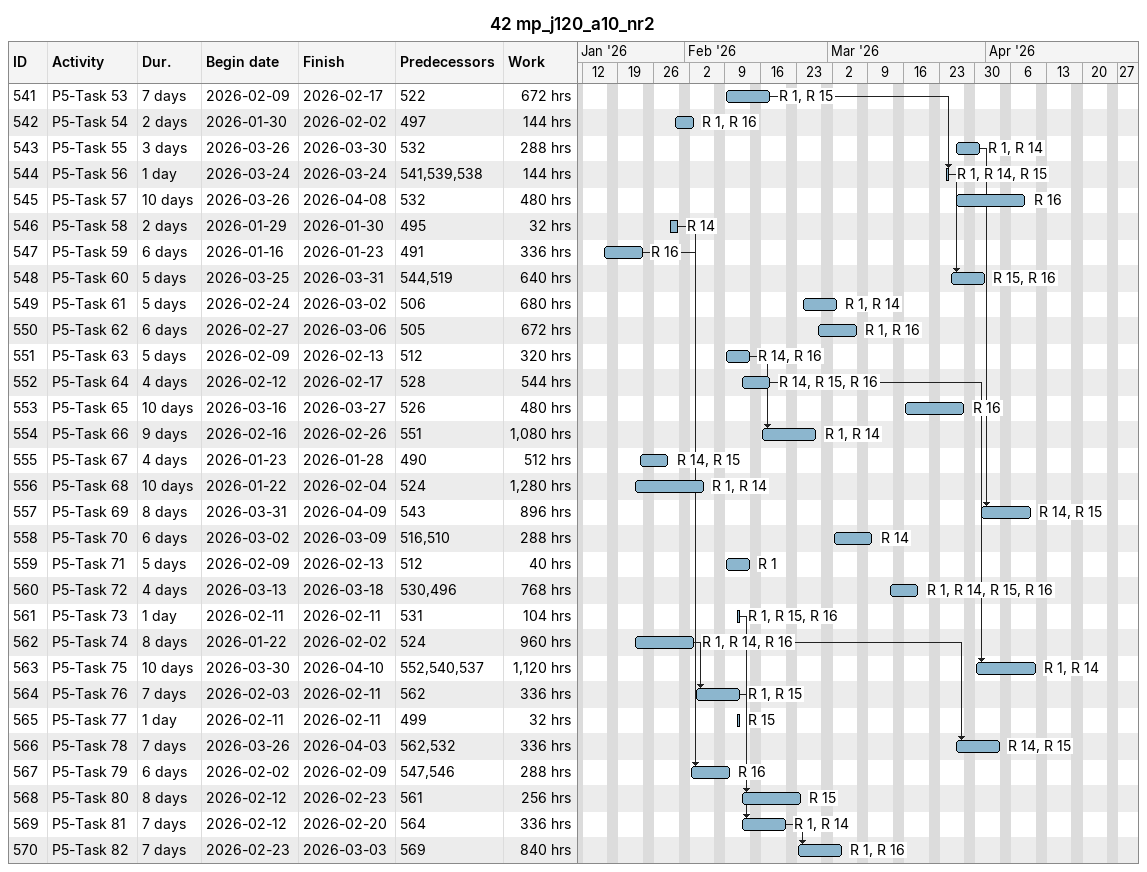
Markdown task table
42 mp_j120_a10_nr2

| ID | Task | Duration | Start | Finish | Predecessors | Resources | Work (h) |
|---|---|---|---|---|---|---|---|
| 541 | P5-Task 53 | 7d | 2026-02-09 | 2026-02-17 | 522 | R 1, R 15 | 672 |
| 542 | P5-Task 54 | 2d | 2026-01-30 | 2026-02-02 | 497 | R 1, R 16 | 144 |
| 543 | P5-Task 55 | 3d | 2026-03-26 | 2026-03-30 | 532 | R 1, R 14 | 288 |
| 544 | P5-Task 56 | 1d | 2026-03-24 | 2026-03-24 | 541, 539, 538 | R 1, R 14, R 15 | 144 |
| 545 | P5-Task 57 | 10d | 2026-03-26 | 2026-04-08 | 532 | R 16 | 480 |
| 546 | P5-Task 58 | 2d | 2026-01-29 | 2026-01-30 | 495 | R 14 | 32 |
| 547 | P5-Task 59 | 6d | 2026-01-16 | 2026-01-23 | 491 | R 16 | 336 |
| 548 | P5-Task 60 | 5d | 2026-03-25 | 2026-03-31 | 544, 519 | R 15, R 16 | 640 |
| 549 | P5-Task 61 | 5d | 2026-02-24 | 2026-03-02 | 506 | R 1, R 14 | 680 |
| 550 | P5-Task 62 | 6d | 2026-02-27 | 2026-03-06 | 505 | R 1, R 16 | 672 |
| 551 | P5-Task 63 | 5d | 2026-02-09 | 2026-02-13 | 512 | R 14, R 16 | 320 |
| 552 | P5-Task 64 | 4d | 2026-02-12 | 2026-02-17 | 528 | R 14, R 15, R 16 | 544 |
| 553 | P5-Task 65 | 10d | 2026-03-16 | 2026-03-27 | 526 | R 16 | 480 |
| 554 | P5-Task 66 | 9d | 2026-02-16 | 2026-02-26 | 551 | R 1, R 14 | 1080 |
| 555 | P5-Task 67 | 4d | 2026-01-23 | 2026-01-28 | 490 | R 14, R 15 | 512 |
| 556 | P5-Task 68 | 10d | 2026-01-22 | 2026-02-04 | 524 | R 1, R 14 | 1280 |
| 557 | P5-Task 69 | 8d | 2026-03-31 | 2026-04-09 | 543 | R 14, R 15 | 896 |
| 558 | P5-Task 70 | 6d | 2026-03-02 | 2026-03-09 | 516, 510 | R 14 | 288 |
| 559 | P5-Task 71 | 5d | 2026-02-09 | 2026-02-13 | 512 | R 1 | 40 |
| 560 | P5-Task 72 | 4d | 2026-03-13 | 2026-03-18 | 530, 496 | R 1, R 14, R 15, R 16 | 768 |
| 561 | P5-Task 73 | 1d | 2026-02-11 | 2026-02-11 | 531 | R 1, R 15, R 16 | 104 |
| 562 | P5-Task 74 | 8d | 2026-01-22 | 2026-02-02 | 524 | R 1, R 14, R 16 | 960 |
| 563 | P5-Task 75 | 10d | 2026-03-30 | 2026-04-10 | 552, 540, 537 | R 1, R 14 | 1120 |
| 564 | P5-Task 76 | 7d | 2026-02-03 | 2026-02-11 | 562 | R 1, R 15 | 336 |
| 565 | P5-Task 77 | 1d | 2026-02-11 | 2026-02-11 | 499 | R 15 | 32 |
| 566 | P5-Task 78 | 7d | 2026-03-26 | 2026-04-03 | 562, 532 | R 14, R 15 | 336 |
| 567 | P5-Task 79 | 6d | 2026-02-02 | 2026-02-09 | 547, 546 | R 16 | 288 |
| 568 | P5-Task 80 | 8d | 2026-02-12 | 2026-02-23 | 561 | R 15 | 256 |
| 569 | P5-Task 81 | 7d | 2026-02-12 | 2026-02-20 | 564 | R 1, R 14 | 336 |
| 570 | P5-Task 82 | 7d | 2026-02-23 | 2026-03-03 | 569 | R 1, R 16 | 840 |
